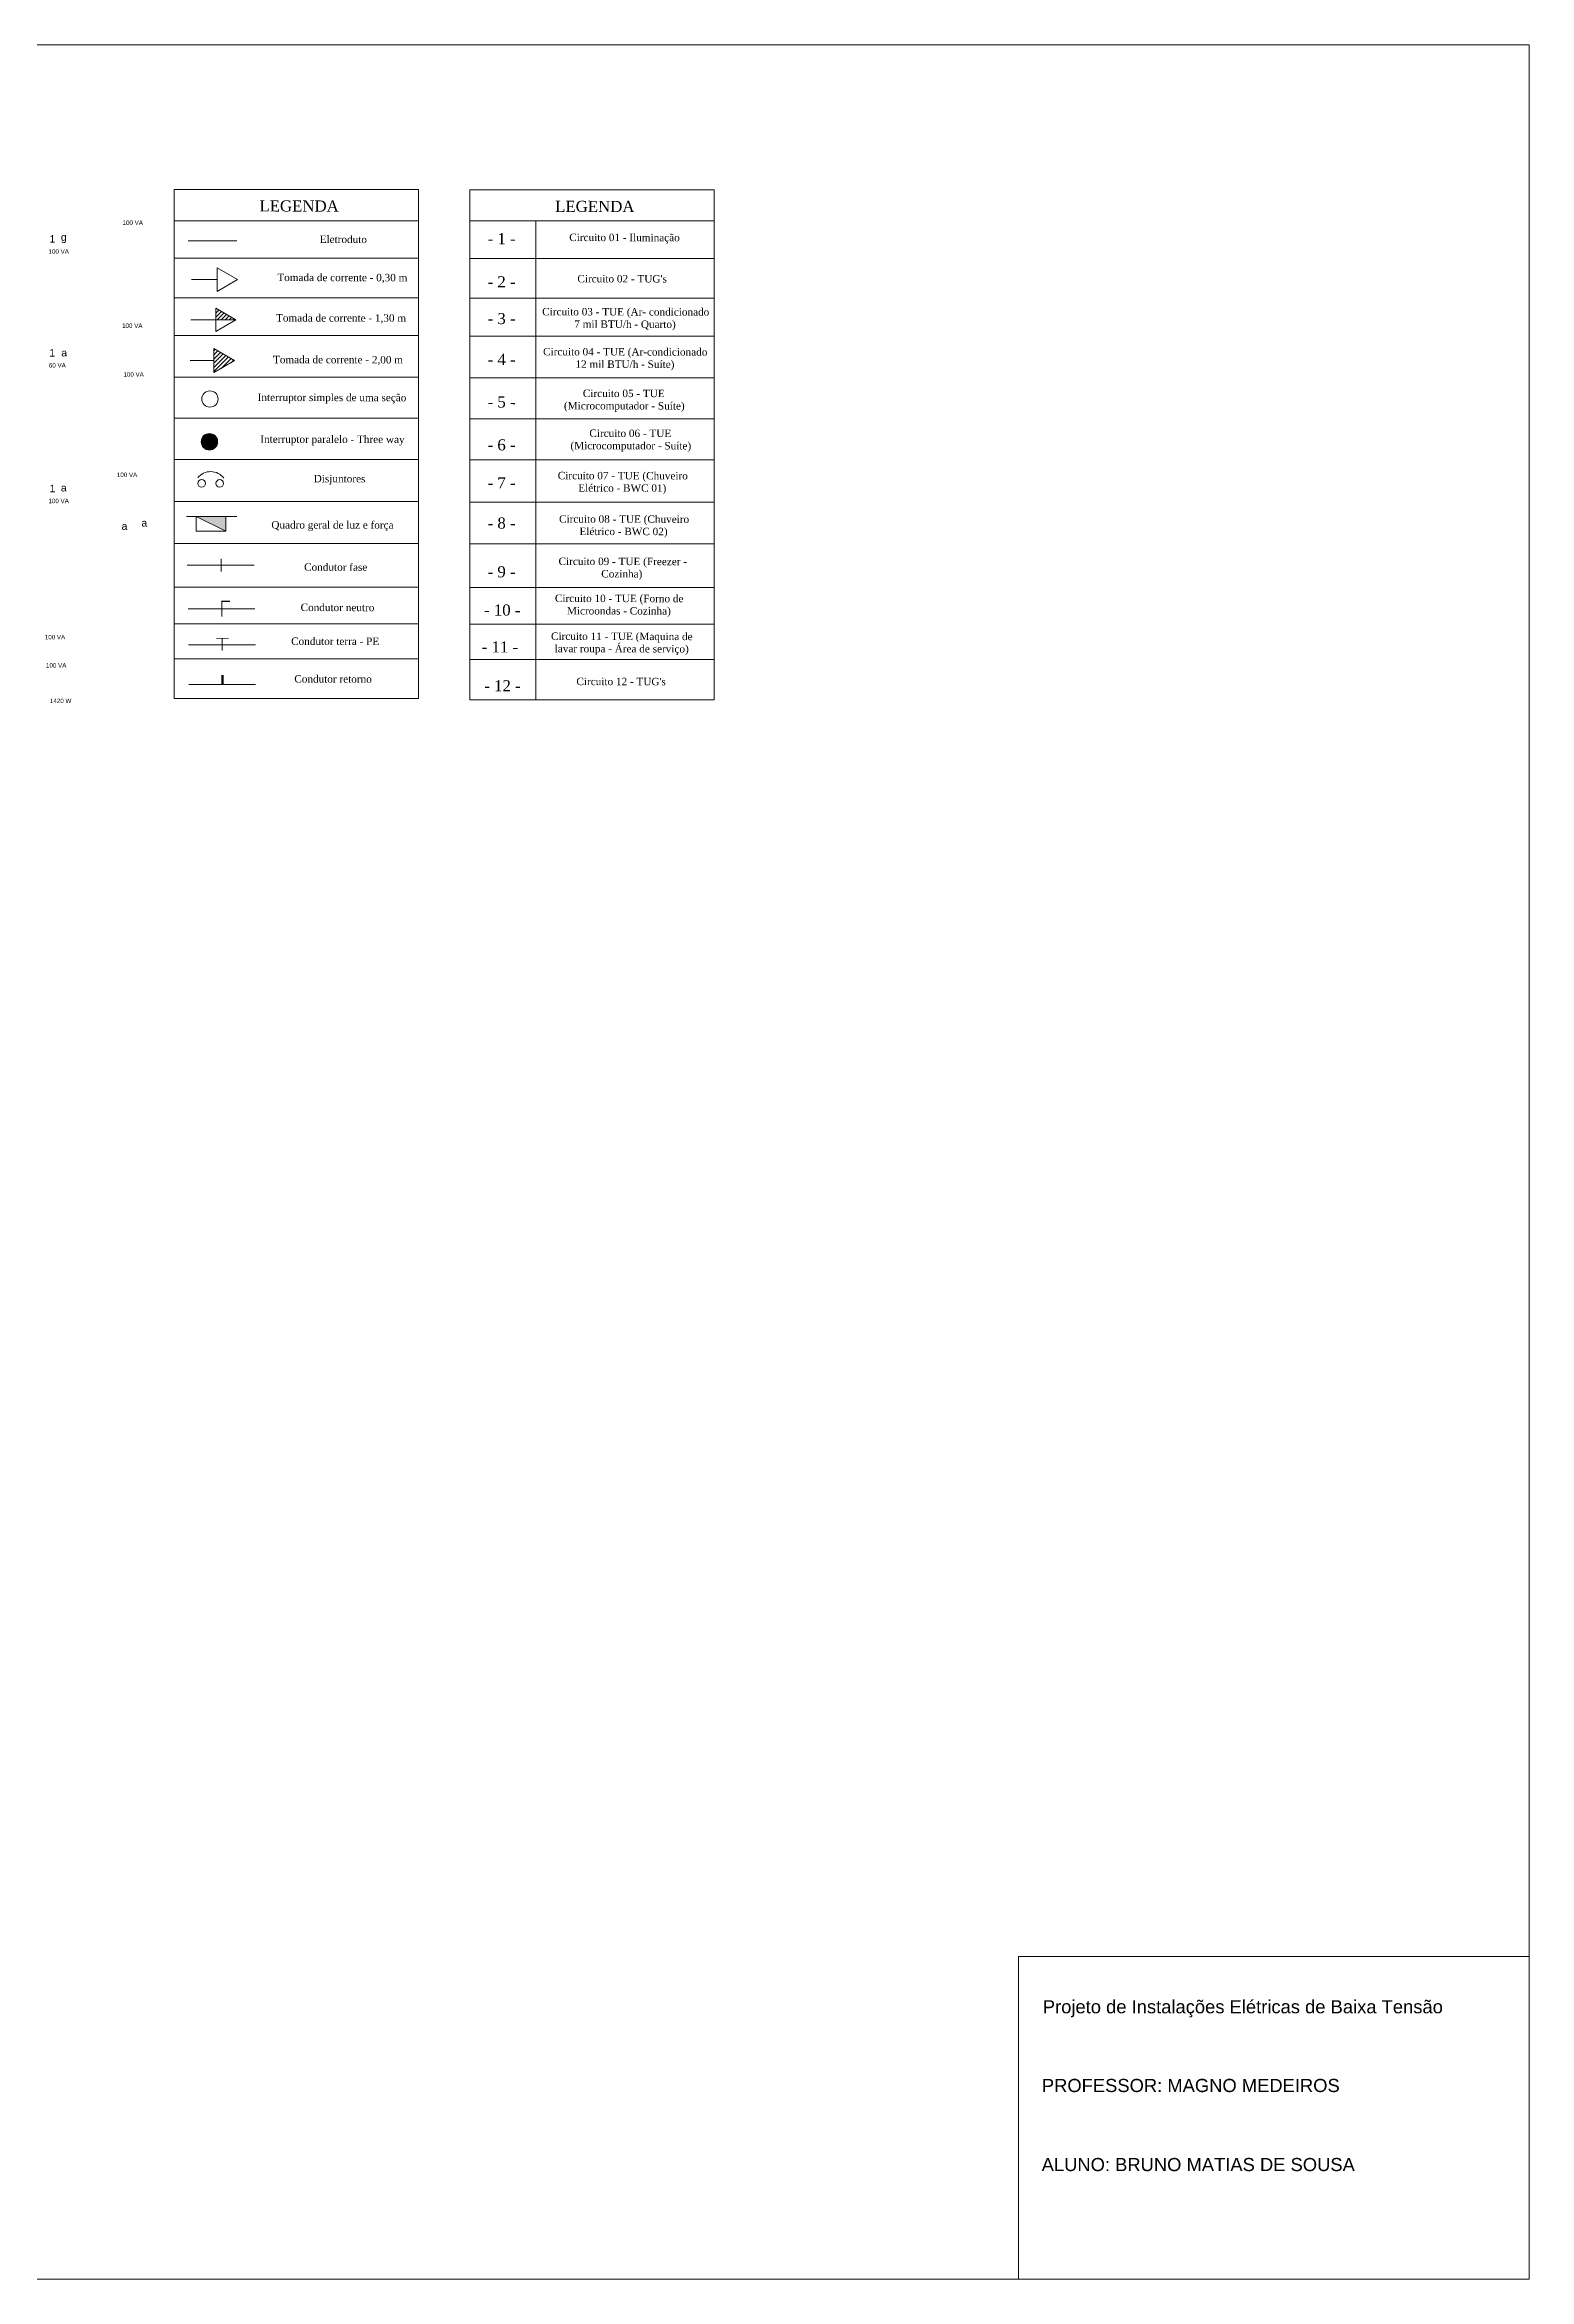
# Model space of a CAD drawing. Header units: millimetres. Extents: x 1661 to 4469, y 2272 to 4832.
# Drawn here: x 1818.8 to 1958.3, y 2271.6 to 2481.6 of the extents above; entities that cross this region are included whole.
import ezdxf

# ---------------------------------------------------------------- set-up
doc = ezdxf.new("R2010")
doc.units = ezdxf.units.MM
doc.header["$LTSCALE"] = 0.25
doc.layers.add('CIRCUITOS', color=7, linetype='Continuous')
doc.styles.get("Standard").update_dxf_attribs({"font": 'arial.ttf'})

msp = doc.modelspace()

# ---------------------------------------------------------------- hatches: boundary and pattern name
at = {"lineweight": 0, "true_color": 0xffffff}
h = msp.add_hatch(color=7, dxfattribs=at)
h.dxf.hatch_style = 1
h.paths.add_polyline_path([(1835.01, 2444.3, 1), (1833.47, 2444.3, 1)])
at = {"lineweight": 0}
h = msp.add_hatch(color=0, dxfattribs=at)
h.dxf.hatch_style = 1
h.paths.add_polyline_path([(1832.99, 2437.29), (1835.78, 2435.89), (1835.78, 2437.29)])

# ---------------------------------------------------------------- linework, layer by layer
at = {"lineweight": 15}
for p, q in [((1661.28, 2481.62), (1958.28, 2481.62)), ((1958.28, 2481.62), (1958.28, 2271.62)), ((1958.28, 2271.62), (1661.28, 2271.62))]:
    msp.add_line(p, q, dxfattribs=at)
at = {"lineweight": 0}
for p, q in [((1830.93, 2468.01), (1830.93, 2465.08)), ((1830.93, 2468.01), (1853.88, 2468.01)), ((1853.88, 2468.01), (1853.88, 2465.08)), ((1858.72, 2467.97), (1858.72, 2465.05)), ((1858.72, 2467.97), (1881.66, 2467.97)), ((1881.66, 2467.97), (1881.66, 2465.05)), ((1830.93, 2465.08), (1853.06, 2465.08)), ((1830.93, 2465.08), (1830.93, 2423.89)), ((1853.06, 2465.08), (1853.88, 2465.08)), ((1853.88, 2465.08), (1853.88, 2423.89)), ((1858.72, 2465.05), (1880.85, 2465.05)), ((1858.72, 2465.05), (1858.72, 2423.85)), ((1864.9, 2465.05), (1864.9, 2423.85)), ((1880.85, 2465.05), (1881.66, 2465.05)), ((1881.66, 2465.05), (1881.66, 2423.85)), ((1830.93, 2461.55), (1853.06, 2461.55)), ((1853.06, 2461.55), (1853.88, 2461.55)), ((1858.72, 2461.51), (1880.85, 2461.51)), ((1880.85, 2461.51), (1881.66, 2461.51)), ((1834.96, 2459.54), (1832.57, 2459.54)), ((1830.93, 2457.84), (1853.06, 2457.84)), ((1853.06, 2457.84), (1853.88, 2457.84)), ((1858.72, 2457.81), (1880.85, 2457.81)), ((1880.85, 2457.81), (1881.66, 2457.81)), ((1836.72, 2455.76), (1832.5, 2455.76)), ((1834.83, 2456.76), (1834.89, 2456.82)), ((1834.83, 2456.39), (1835.13, 2456.68)), ((1834.83, 2456.01), (1835.36, 2456.54)), ((1834.96, 2455.76), (1835.6, 2456.4)), ((1835.33, 2455.76), (1835.84, 2456.27)), ((1835.71, 2455.76), (1836.08, 2456.13)), ((1836.08, 2455.76), (1836.32, 2455.99)), ((1836.46, 2455.76), (1836.55, 2455.85)), ((1830.93, 2454.28), (1853.06, 2454.28)), ((1834.78, 2452.99), (1834.65, 2452.85)), ((1835.03, 2452.84), (1834.65, 2452.46)), ((1853.06, 2454.28), (1853.88, 2454.28)), ((1858.72, 2454.24), (1880.85, 2454.24)), ((1880.85, 2454.24), (1881.66, 2454.24)), ((1834.65, 2451.93), (1832.44, 2451.93)), ((1835.28, 2452.7), (1834.65, 2452.07)), ((1835.53, 2452.56), (1834.65, 2451.68)), ((1835.77, 2452.41), (1834.65, 2451.29)), ((1836.02, 2452.27), (1834.65, 2450.9)), ((1836.27, 2452.13), (1835.34, 2451.2)), ((1836.52, 2451.99), (1836.27, 2451.73)), ((1830.93, 2450.36), (1853.06, 2450.36)), ((1853.06, 2450.36), (1853.88, 2450.36)), ((1858.72, 2450.32), (1880.85, 2450.32)), ((1880.85, 2450.32), (1881.66, 2450.32)), ((1830.93, 2446.51), (1853.06, 2446.51)), ((1853.06, 2446.51), (1853.88, 2446.51)), ((1858.72, 2446.47), (1880.85, 2446.47)), ((1880.85, 2446.47), (1881.66, 2446.47)), ((1830.93, 2442.64), (1853.06, 2442.64)), ((1853.06, 2442.64), (1853.88, 2442.64)), ((1858.72, 2442.6), (1880.85, 2442.6)), ((1880.85, 2442.6), (1881.66, 2442.6)), ((1830.93, 2438.68), (1853.06, 2438.68)), ((1853.06, 2438.68), (1853.88, 2438.68)), ((1858.72, 2438.64), (1880.85, 2438.64)), ((1880.85, 2438.64), (1881.66, 2438.64)), ((1832.07, 2437.29), (1832.99, 2437.29)), ((1832.99, 2437.29), (1835.78, 2435.89)), ((1832.99, 2437.29), (1836.8, 2437.29)), ((1830.93, 2434.74), (1853.06, 2434.74)), ((1853.06, 2434.74), (1853.88, 2434.74)), ((1858.72, 2434.7), (1880.85, 2434.7)), ((1880.85, 2434.7), (1881.66, 2434.7)), ((1832.15, 2432.7), (1838.45, 2432.7)), ((1830.93, 2430.65), (1853.06, 2430.65)), ((1853.06, 2430.65), (1853.88, 2430.65)), ((1858.72, 2430.61), (1880.85, 2430.61)), ((1880.85, 2430.61), (1881.66, 2430.61)), ((1832.23, 2428.59), (1838.52, 2428.59)), ((1830.93, 2427.2), (1853.06, 2427.2)), ((1853.06, 2427.2), (1853.88, 2427.2)), ((1858.72, 2427.16), (1880.85, 2427.16)), ((1880.85, 2427.16), (1881.66, 2427.16)), ((1830.93, 2423.89), (1853.88, 2423.89)), ((1830.93, 2423.89), (1830.93, 2420.18)), ((1832.28, 2425.21), (1838.57, 2425.21)), ((1853.88, 2423.89), (1853.88, 2420.18)), ((1858.72, 2423.85), (1881.66, 2423.85)), ((1858.72, 2423.85), (1858.72, 2420.06)), ((1864.9, 2423.85), (1864.9, 2420.06)), ((1881.66, 2423.85), (1881.66, 2420.06)), ((1832.29, 2421.49), (1838.58, 2421.49)), ((1830.93, 2420.18), (1853.88, 2420.18)), ((1858.72, 2420.06), (1881.66, 2420.06)), ((1910.26, 2271.62), (1910.26, 2301.96)), ((1910.26, 2301.96), (1958.28, 2301.96))]:
    msp.add_line(p, q, dxfattribs=at)
at = {"color": 6, "lineweight": 0}
for q in [(1832.23, 2463.18), (1836.8, 2463.18)]:
    msp.add_line((1834.98, 2463.18), q, dxfattribs=at)
at = {"lineweight": 0}
for points in [[(1834.96, 2460.65), (1834.96, 2458.43), (1836.89, 2459.54)], [(1834.83, 2456.85), (1834.83, 2454.67), (1836.72, 2455.76)], [(1834.65, 2453.06), (1834.65, 2450.8), (1836.61, 2451.93)], [(1832.99, 2437.29), (1832.99, 2437.29), (1832.99, 2435.89), (1832.99, 2435.89)], [(1832.99, 2437.29), (1835.78, 2437.29), (1835.78, 2437.29), (1832.99, 2437.29)], [(1835.78, 2435.89), (1835.78, 2435.89), (1835.78, 2437.29), (1835.78, 2437.29)], [(1832.99, 2435.89), (1835.78, 2435.89), (1835.78, 2435.89), (1832.99, 2435.89)]]:
    msp.add_lwpolyline(points, close=True, dxfattribs=at)
at = {"color": 7, "lineweight": 0, "true_color": 0xffffff}
for centre, radius in [((1834.29, 2448.32), 0.766), ((1834.24, 2444.3), 0.773)]:
    msp.add_circle(centre, radius, dxfattribs=at)
at = {"lineweight": 0}
for centre, radius in [((1834.29, 2448.32), 0.766), ((1833.51, 2440.39), 0.358), ((1835.21, 2440.39), 0.358)]:
    msp.add_circle(centre, radius, dxfattribs=at)
msp.add_arc((1834.36, 2439.94), 1.56, 37.1855, 141.5135, dxfattribs=at)
at = {"layer": 'CIRCUITOS', "lineweight": 0}
for points, const_width in [([(1835.34, 2433.33), (1835.34, 2432.11)], 0.0876), ([(1835.35, 2429.31), (1836.16, 2429.31)], 0.105), ([(1835.4, 2429.26), (1835.4, 2427.88)], 0.105), ([(1834.89, 2425.83), (1836.05, 2425.83)], 0.087), ([(1835.43, 2425.79), (1835.43, 2424.66)], 0.087), ([(1835.47, 2422.37), (1835.47, 2421.49)], 0.194)]:
    msp.add_lwpolyline(points, dxfattribs=dict(at, const_width=const_width))

# ---------------------------------------------------------------- texts
at = {"lineweight": 0, "attachment_point": 1}
for s, width, heights, insert, char_height, rotation in [('{\\fTimes New Roman|b0|i0|c0|p18;LEGENDA}', 1.3611, [0], (1838.94, 2466.99), 1.0456, 359.8987), ('{\\fTimes New Roman|b0|i0|c0|p18;LEGENDA}', 1.3611, [0], (1866.73, 2466.95), 1.0456, 359.8987), ('{\\fTimes New Roman|b0|i0|c0|p18;Eletroduto}', 6.6103, [0], (1844.6, 2463.68), 0.6971, 359.8987), ('{\\fTimes New Roman|b0|i0|c0|p18;- 1 -}', 4.2401, [0], (1860.38, 2463.92), 1.0456, 359.8759), ('{\\fTimes New Roman|b0|i0|c0|p18;Circuito 01 - Iluminação}', 13.5062, [0.861], (1868.06, 2463.86), 0.6971, 359.8987), ('{\\fTimes New Roman|b0|i0|c0|p18;Tomada de corrente - 0,30 m}', 13.298, [0], (1840.62, 2460.1), 0.6971, 359.8987), ('{\\fTimes New Roman|b0|i0|c0|p18;- 2 -}', 4.0886, [0], (1860.38, 2459.86), 1.0456, 359.8759), ("{\\fTimes New Roman|b0|i0|c0|p18;Circuito 02 - TUG's}", 10.4949, [0], (1868.82, 2459.98), 0.6971, 359.8987), ('{\\fTimes New Roman|b0|i0|c0|p18;Tomada de corrente - 1,30 m}', 15.2724, [0], (1840.5, 2456.3), 0.6971, 359.8987), ('{\\fTimes New Roman|b0|i0|c0|p18;- 3 -}', 4.2091, [0], (1860.38, 2456.41), 1.0456, 359.8759), ('\\pi0.13295;{\\fTimes New Roman|b0|i0|c0|p18;Circuito 03 - TUE (Ar- condicionado \\P\\pi3.1517;7 mil BTU/h - Quarto) }', 15.5425, [0], (1865.38, 2456.88), 0.6971, 359.8987), ('\\pi0.21528;{\\fTimes New Roman|b0|i0|c0|p18;Circuito 04 - TUE (Ar-condicionado \\P\\pi3.2604;12 mil BTU/h - Suíte)}', 15.4498, [0], (1865.38, 2453.12), 0.6971, 359.8987), ('{\\fTimes New Roman|b0|i0|c0|p18;Tomada de corrente - 2,00 m}', 12.8403, [0], (1840.21, 2452.38), 0.6971, 359.8987), ('{\\fTimes New Roman|b0|i0|c0|p18;- 4 -}', 3.4413, [1.04], (1860.38, 2452.57), 1.0456, 359.8759), ('{\\fTimes New Roman|b0|i0|c0|p18;Interruptor simples de uma seção}', 14.65, [0], (1838.77, 2448.83), 0.6971, 359.8987), ('\\pi3.1341;{\\fTimes New Roman|b0|i0|c0|p18;Circuito 05 - TUE \\P\\pi1.3597;(Microcomputador - Suíte)}', 13.7255, [0], (1866.2, 2449.21), 0.6971, 359.8987), ('{\\fTimes New Roman|b0|i0|c0|p18;- 5 -}', 3.9971, [0], (1860.38, 2448.57), 1.0456, 359.8759), ('{\\fTimes New Roman|b0|i0|c0|p18;Interruptor paralelo - Three way}', 15.1236, [0], (1839.02, 2444.9), 0.6971, 359.8987), ('{\\fTimes New Roman|b0|i0|c0|p18;- 6 -}', 3.1649, [0], (1860.38, 2444.54), 1.0456, 359.8759), ('\\pi2.9776;{\\fTimes New Roman|b0|i0|c0|p18;Circuito 06 - TUE \\P\\pi1.2032;(Microcomputador - Suíte)}', 13.4125, [0], (1866.97, 2445.46), 0.6971, 359.8987), ('{\\fTimes New Roman|b0|i0|c0|p18;Disjuntores}', 2.0264, [0], (1844.04, 2441.19), 0.6971, 359.8987), ('{\\fTimes New Roman|b0|i0|c0|p18;- 7 -}', 3.0558, [0], (1860.38, 2440.97), 1.0456, 359.8759), ('\\pi0.8881;{\\fTimes New Roman|b0|i0|c0|p18;Circuito 07 - TUE (Chuveiro \\P\\pi2.8133;Elétrico - BWC 01)}', 13.6523, [0], (1866.09, 2441.48), 0.6971, 359.8987), ('{\\fTimes New Roman|b0|i0|c0|p18;Quadro geral de luz e força}', 14.1763, [0], (1840.06, 2436.85), 0.6971, 359.8987), ('{\\fTimes New Roman|b0|i0|c0|p18;- 8 -}', 3.4462, [0], (1860.38, 2437.19), 1.0456, 359.8759), ('\\pi0.94861;{\\fTimes New Roman|b0|i0|c0|p18;Circuito 08 - TUE (Chuveiro \\P\\pi2.8738;Elétrico - BWC 02)}', 13.7733, [0], (1866.15, 2437.4), 0.6971, 359.8987), ('{\\fTimes New Roman|b0|i0|c0|p18;Condutor fase}', 7.9199, [0], (1843.14, 2432.88), 0.6971, 359.8987), ('{\\fTimes New Roman|b0|i0|c0|p18;- 9 -}', 3.6124, [0], (1860.38, 2432.61), 1.0456, 359.8759), ('\\pi0.6594;{\\fTimes New Roman|b0|i0|c0|p18;Circuito 09 - TUE (Freezer - \\P\\pi4.6753;Cozinha)}', 13.0441, [0], (1866.39, 2433.42), 0.6971, 359.8987), ('\\pi0.55221;{\\fTimes New Roman|b0|i0|c0|p18;Circuito 10 - TUE (Forno de \\P\\pi1.6783;Microondas - Cozinha)}', 12.8443, [0], (1866.16, 2429.94), 0.6971, 359.8987), ('{\\fTimes New Roman|b0|i0|c0|p18;Condutor neutro}', 7.5974, [0], (1842.81, 2429.09), 0.6971, 359.8987), ('{\\fTimes New Roman|b0|i0|c0|p18;- 10 -}', 3.9604, [0], (1860.05, 2429.02), 1.0456, 359.8759), ('{\\fTimes New Roman|b0|i0|c0|p18;Condutor terra - PE}', 9.4129, [0], (1841.92, 2425.91), 0.6971, 359.8987), ('{\\fTimes New Roman|b0|i0|c0|p18;- 11 -}', 3.6393, [0], (1859.83, 2425.55), 1.0456, 359.8759), ('\\pi0.94206;{\\fTimes New Roman|b0|i0|c0|p18;Circuito 11 - TUE (Maquina de \\P\\pi1.2901;lavar roupa - Área de serviço)}', 14.8237, [0], (1865.4, 2426.38), 0.6971, 359.8987), ('{\\fTimes New Roman|b0|i0|c0|p18;Condutor retorno}', 9.7151, [0], (1842.22, 2422.37), 0.6971, 359.8987), ('{\\fTimes New Roman|b0|i0|c0|p18;- 12 -}', 4.7254, [0], (1860.07, 2421.9), 1.0456, 359.8759), ("{\\fTimes New Roman|b0|i0|c0|p18;Circuito 12 - TUG's}", 9.4552, [0], (1868.73, 2422.13), 0.6971, 359.8987)]:
    msp.add_mtext_dynamic_manual_height_columns(s, width=width, gutter_width=1.9, heights=heights, dxfattribs=dict(at, insert=insert, char_height=char_height, rotation=rotation))
at = {"lineweight": 0}
note = msp.add_mtext_dynamic_manual_height_columns('{\\H0.05x;1\\P}', width=2, gutter_width=12.5, heights=[0.102, 0], dxfattribs=dict(at, insert=(1804.71, 2463.72), char_height=13.942, attachment_point=1))
for column, words in zip(note.columns.linked_columns, ['{\\H0.05x;\\P}\\P']):
    column.text = words
note = msp.add_mtext_dynamic_manual_height_columns('{\\H0.05x;g\\P}', width=2, gutter_width=12.5, heights=[0.102, 0], dxfattribs=dict(at, insert=(1805.78, 2463.88), char_height=13.942, attachment_point=1))
for column, words in zip(note.columns.linked_columns, ['{\\H0.05x;\\P}\\P']):
    column.text = words
note = msp.add_mtext_dynamic_manual_height_columns('100 VA\\P', width=2, gutter_width=12.5, heights=[0.102, 0], dxfattribs=dict(at, insert=(1811.58, 2465.1), char_height=0.418, attachment_point=1))
note = msp.add_mtext_dynamic_manual_height_columns('{\\H0.030003x;100 VA\\H1.6665x;\\P}', width=2, gutter_width=12.5, heights=[0.102, 0], dxfattribs=dict(at, insert=(1804.62, 2462.39), char_height=13.9417, attachment_point=1))
for column, words in zip(note.columns.linked_columns, ['{\\H0.05x;\\P}\\P']):
    column.text = words
note = msp.add_mtext_dynamic_manual_height_columns('100 VA\\P', width=2, gutter_width=12.5, heights=[0.102, 0], dxfattribs=dict(at, insert=(1811.53, 2455.42), char_height=0.418, attachment_point=1))
note = msp.add_mtext_dynamic_manual_height_columns('{\\H0.05x;1\\P}', width=2, gutter_width=12.5, heights=[0.102, 0], dxfattribs=dict(at, insert=(1804.69, 2453.01), char_height=13.942, attachment_point=1))
for column, words in zip(note.columns.linked_columns, ['{\\H0.05x;\\P}\\P']):
    column.text = words
note = msp.add_mtext_dynamic_manual_height_columns('{\\H0.05x;a\\P}', width=2, gutter_width=12.5, heights=[0.102, 0], dxfattribs=dict(at, insert=(1805.82, 2453.02), char_height=13.942, attachment_point=1))
for column, words in zip(note.columns.linked_columns, ['{\\H0.05x;\\P}\\P']):
    column.text = words
note = msp.add_mtext_dynamic_manual_height_columns('{\\H0.030003x;60 VA\\H1.6665x;\\P}', width=2, gutter_width=12.5, heights=[0.102, 0], dxfattribs=dict(at, insert=(1804.65, 2451.7), char_height=13.9417, attachment_point=1))
for column, words in zip(note.columns.linked_columns, ['{\\H0.05x;\\P}\\P']):
    column.text = words
note = msp.add_mtext_dynamic_manual_height_columns('100 VA\\P', width=2, gutter_width=12.5, heights=[0.102, 0], dxfattribs=dict(at, insert=(1811.66, 2450.84), char_height=0.418, attachment_point=1))
note = msp.add_mtext_dynamic_manual_height_columns('{\\H0.05x;1\\P}', width=2, gutter_width=12.5, heights=[0.102, 0], dxfattribs=dict(at, insert=(1804.72, 2440.26), char_height=13.942, attachment_point=1))
for column, words in zip(note.columns.linked_columns, ['{\\H0.05x;\\P}\\P']):
    column.text = words
note = msp.add_mtext_dynamic_manual_height_columns('100 VA\\P', width=2, gutter_width=12.5, heights=[0.102, 0], dxfattribs=dict(at, insert=(1811.04, 2441.41), char_height=0.418, attachment_point=1))
note = msp.add_mtext_dynamic_manual_height_columns('{\\H0.030003x;100 VA\\H1.6665x;\\P}', width=2, gutter_width=12.5, heights=[0.102, 0], dxfattribs=dict(at, insert=(1804.61, 2438.95), char_height=13.9417, attachment_point=1))
for column, words in zip(note.columns.linked_columns, ['{\\H0.05x;\\P}\\P']):
    column.text = words
note = msp.add_mtext_dynamic_manual_height_columns('{\\H0.05x;a\\P}', width=2, gutter_width=12.5, heights=[0.102, 0], dxfattribs=dict(at, insert=(1805.78, 2440.33), char_height=13.942, attachment_point=1))
for column, words in zip(note.columns.linked_columns, ['{\\H0.05x;\\P}\\P']):
    column.text = words
note = msp.add_mtext_dynamic_manual_height_columns('{\\H0.05x;a\\P}', width=2, gutter_width=12.5, heights=[0.102, 0], dxfattribs=dict(at, insert=(1811.5, 2437.08), char_height=13.942, attachment_point=1, rotation=358.6116))
for column, words in zip(note.columns.linked_columns, ['\\P']):
    column.text = words
at = {"color": 7, "lineweight": 0, "true_color": 0xffffff}
note = msp.add_mtext_dynamic_manual_height_columns('{\\H0.05x;a\\P}', width=2, gutter_width=12.5, heights=[0.102, 0], dxfattribs=dict(at, insert=(1813.35, 2437.03), char_height=13.942, attachment_point=1))
for column, words in zip(note.columns.linked_columns, ['\\P']):
    column.text = words
at = {"lineweight": 0}
note = msp.add_mtext_dynamic_manual_height_columns('100 VA\\P', width=2, gutter_width=12.5, heights=[0.102, 0], dxfattribs=dict(at, insert=(1804.27, 2426.15), char_height=0.418, attachment_point=1))
note = msp.add_mtext_dynamic_manual_height_columns('100 VA\\P', width=2, gutter_width=12.5, heights=[0.102, 0], dxfattribs=dict(at, insert=(1804.38, 2423.5), char_height=0.418, attachment_point=1))
note = msp.add_mtext_dynamic_manual_height_columns('1420 W\\P', width=2, gutter_width=12.5, heights=[0.102, 0], dxfattribs=dict(at, insert=(1804.75, 2420.16), char_height=0.418, attachment_point=1))
at = {"lineweight": 15, "char_height": 1.2352, "attachment_point": 1}
for s, width, heights, insert in [('Projeto de Instalações Elétricas de Baixa Tensão', 46.8909, [0.598], (1912.56, 2297.85)), ('PROFESSOR: MAGNO MEDEIROS', 28.1833, [2.9], (1912.47, 2290.45)), ('ALUNO: BRUNO MATIAS DE SOUSA', 42.4684, [0.389], (1912.45, 2283.02))]:
    msp.add_mtext_dynamic_manual_height_columns(s, width=width, gutter_width=12.5, heights=heights, dxfattribs=dict(at, insert=insert))

doc.saveas('drawing.dxf')
